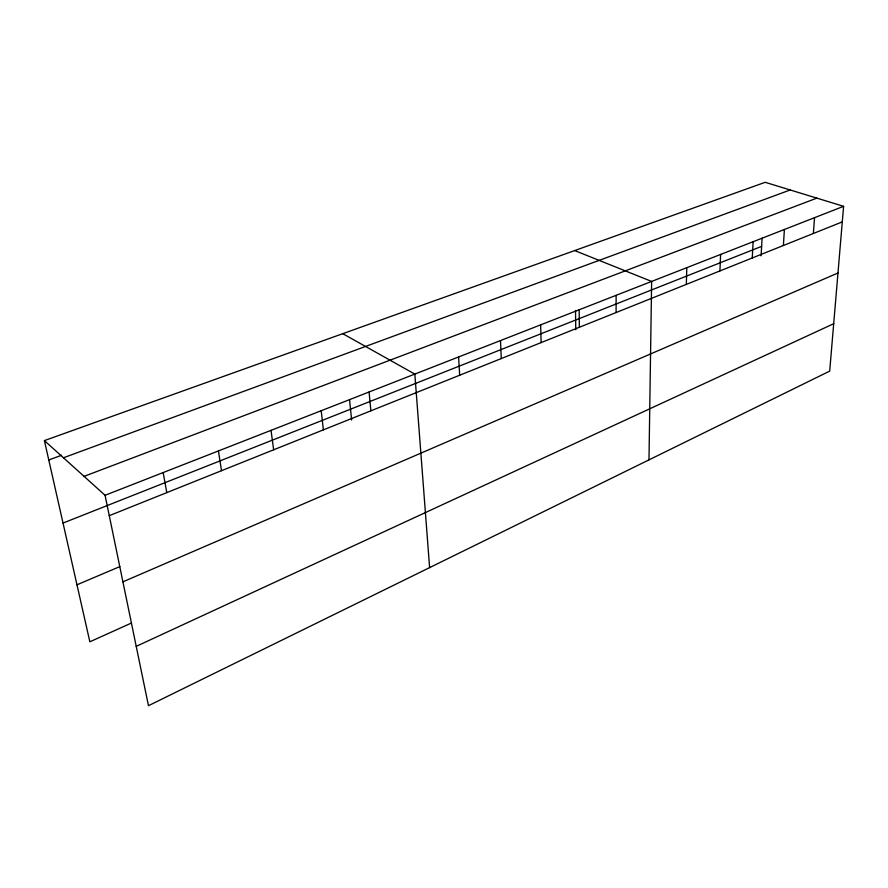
<?xml version="1.0" encoding="UTF-8"?>
<svg xmlns="http://www.w3.org/2000/svg" width="888" height="888" viewBox="0 0 888 888"><rect width="100%" height="100%" fill="white"/><g stroke="black" fill="none" stroke-linecap="round" stroke-linejoin="round"><path stroke-width="1.33" d="M616.094 312.543L616.128 295.327M648.984 459.873L651.637 281.429L574.68 250.571M686.335 284.393L686.801 267.665M719.935 270.918L720.601 254.445M752.258 257.964L753.113 241.725M761.105 255.855L762.082 238.173M783.383 245.488L784.404 229.481M813.375 233.466L814.54 217.682M843.6 206.316L829.692 371.117L148.463 705.694L105.073 495.293L44.4 440.592L765.179 182.306L843.6 206.316L105.073 495.293M136.23 646.353L833.699 323.709M131.258 623.11L89.855 641.802L44.4 440.592M122.921 581.84L837.972 273.005M76.978 584.804L119.836 566.6M109.28 515.673L842.29 221.889M63.026 523.065L761.638 246.365M84.071 476.357L816.849 198.124M63.459 457.775L790.198 189.965M48.773 459.973L61.572 455.278M342.757 333.677L414.829 374.092L429.614 567.61M163.17 472.56L166.789 492.618M218.415 450.949L221.523 470.684M271.029 430.358L273.659 449.783M321.201 410.733L323.387 429.859M349.528 399.556L351.637 420.046M369.086 391.997L370.862 410.822M458.596 356.965L459.673 375.236M500.499 340.57L501.265 358.563M540.648 324.864L541.125 342.59M575.513 310.478L575.768 329.737M579.154 309.79L579.376 327.261"/></g></svg>
